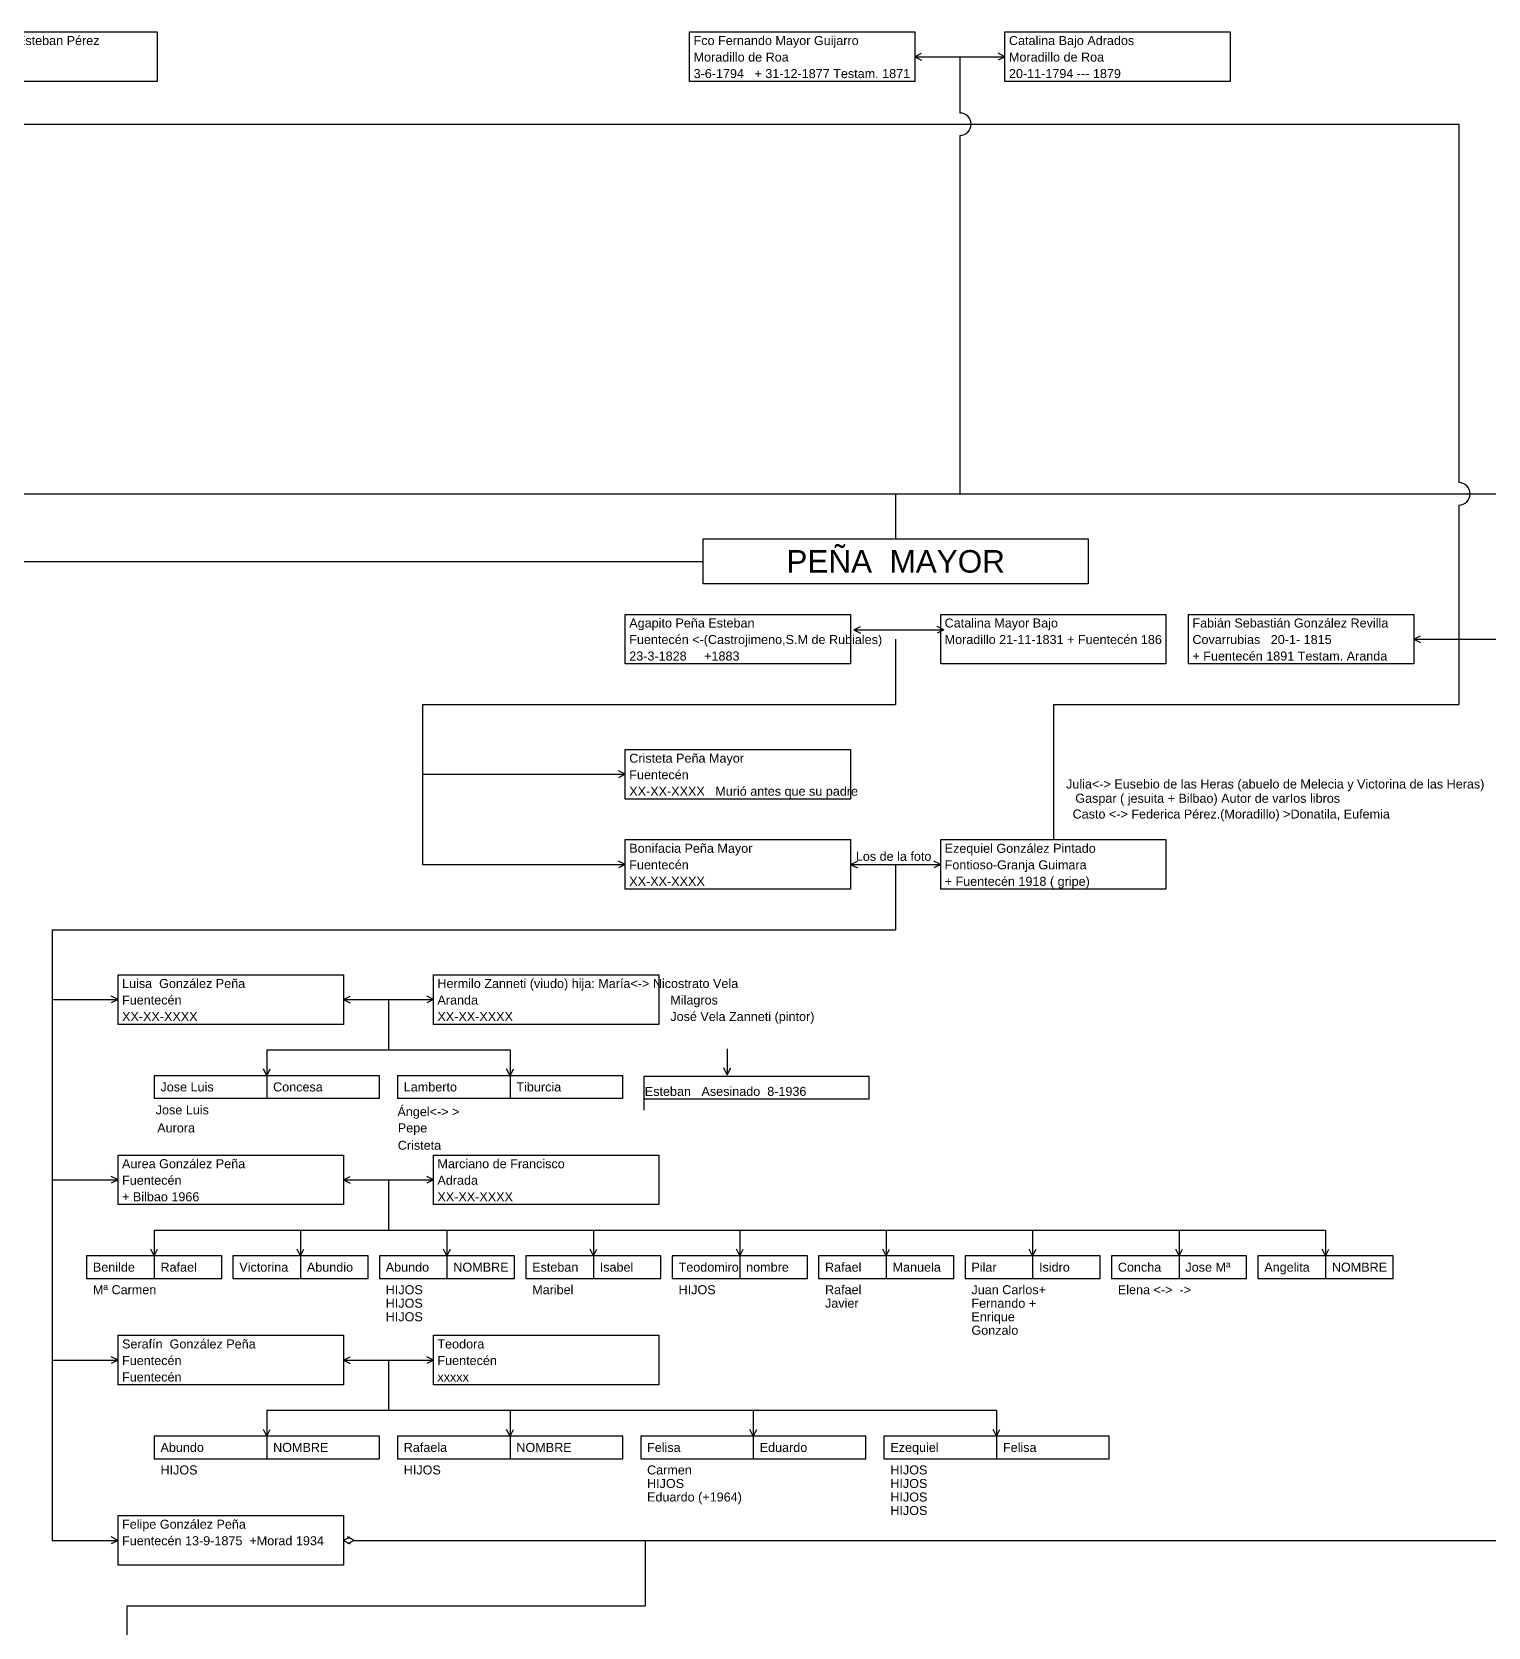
# Model space of a CAD drawing. Header units: millimetres. Extents: x -16844 to 23151, y -8543 to 4892.
# Drawn here: x 4360.5 to 4683.7, y 109.7 to 463.8 of the extents above; entities that cross this region are included whole.
import ezdxf
from ezdxf.enums import TextEntityAlignment as Align

# ---------------------------------------------------------------- set-up
doc = ezdxf.new("R2010")
doc.units = ezdxf.units.MM
doc.styles.add('Arial', font='arial.ttf', dxfattribs={"height": 0.01})

# ---------------------------------------------------------------- blocks, each defined once
blk = doc.blocks.new('Casilla individual')
at = {"color": 0}
blk.add_lwpolyline([(0, 11), (50, 11), (50, 0), (0, 0)], close=True, dxfattribs=at)
at = {"color": 0, "style": 'Arial'}
for tag, p in [('NOMBRE', (0.88, 8.08)), ('LUGAR_NACIMIENTO', (0.88, 4.42)), ('FECHA', (0.88, 0.75))]:
    blk.add_attdef(tag, p, '', height=2, dxfattribs=at)
blk = doc.blocks.new('Flecha')
for q in [(1.5, 0.75), (1.5, -0.75)]:
    blk.add_line((0, 0), q)
blk = doc.blocks.new('Hermanos')
at = {"style": 'Arial'}
blk.add_attdef('NOMBRE', (0, 0), '', height=2, dxfattribs=at)

msp = doc.modelspace()

# ---------------------------------------------------------------- linework, layer by layer
at = {"color": 5}
for q in [(4552.25, 314.5), (4447.25, 279)]:
    msp.add_line((4447.25, 314.5), q, dxfattribs=at)
at = {"color": 3}
for p, q in [((4587.25, 314.5), (4677.25, 314.5)), ((4587.25, 314.5), (4587.25, 284.5)), ((4365.04, 264.5), (4552.25, 264.5)), ((4381.63, 114.5), (4496.63, 114.5)), ((4381.63, 114.5), (4381.63, -249.54))]:
    msp.add_line(p, q, dxfattribs=at)
for p, q in [((4412.66, 237.86), (4466.66, 237.86)), ((4412.66, 232.12), (4412.66, 227.12)), ((4466.66, 232.12), (4466.66, 227.12)), ((4496.38, 226.97), (4496.38, 224.47)), ((4387.66, 197.86), (4647.66, 197.86)), ((4387.66, 192.12), (4387.66, 187.12)), ((4420.16, 192.12), (4420.16, 187.12)), ((4452.66, 192.12), (4452.66, 187.12)), ((4485.16, 192.12), (4485.16, 187.12)), ((4517.66, 192.12), (4517.66, 187.12)), ((4550.16, 192.12), (4550.16, 187.12)), ((4582.66, 192.12), (4582.66, 187.12)), ((4615.16, 192.12), (4615.16, 187.12)), ((4647.66, 192.12), (4647.66, 187.12)), ((4412.66, 157.86), (4574.66, 157.86)), ((4412.66, 152.12), (4412.66, 147.12)), ((4466.66, 152.12), (4466.66, 147.12)), ((4520.66, 152.12), (4520.66, 147.12)), ((4574.66, 152.12), (4574.66, 147.12))]:
    msp.add_line(p, q)
for points in [[(3813.14, 458.26), (3813.14, 443.26), (4677.25, 443.26), (4677.25, 363.76)], [(4677.25, 358.76), (4677.25, 329)], [(4667.25, 329), (4687.25, 329)], [(4677.25, 329), (4677.25, 314.5)], [(4552.25, 279), (4552.25, 264.5)], [(4365.04, 264.5), (4365.04, 129), (4379.66, 129)], [(4365.04, 249), (4379.66, 249)], [(4365.04, 209), (4379.66, 209)], [(4365.04, 169), (4379.66, 169)], [(4496.63, 129), (4496.63, 114.5)]]:
    msp.add_lwpolyline(points, dxfattribs=at)
at = {"color": 1}
for points in [[(4556.52, 458.26), (4576.52, 458.26)], [(4566.52, 458.26), (4566.52, 445.76)], [(4566.52, 440.76), (4566.52, 361.26)], [(3672.06, 361.26), (5109.51, 361.26)], [(4552.25, 361.26), (4552.25, 351.26)]]:
    msp.add_lwpolyline(points, dxfattribs=at)
at = {"color": 5}
for points in [[(4328.32, 358.76), (4328.32, 346.26), (4509.52, 346.26)], [(4552.25, 329), (4552.25, 314.5)], [(4447.25, 299), (4492.25, 299)], [(4447.25, 279), (4492.25, 279)]]:
    msp.add_lwpolyline(points, dxfattribs=at)
for points in [[(4509.52, 351.26), (4594.97, 351.26), (4594.97, 341.26), (4509.52, 341.26)], [(4387.66, 227.12), (4437.66, 227.12), (4437.66, 232.12), (4387.66, 232.12)], [(4441.66, 227.12), (4491.66, 227.12), (4491.66, 232.12), (4441.66, 232.12)], [(4496.38, 226.97), (4546.38, 226.97), (4546.38, 231.97), (4496.38, 231.97)], [(4372.66, 187.12), (4402.66, 187.12), (4402.66, 192.12), (4372.66, 192.12)], [(4405.16, 187.12), (4435.16, 187.12), (4435.16, 192.12), (4405.16, 192.12)], [(4437.66, 187.12), (4467.66, 187.12), (4467.66, 192.12), (4437.66, 192.12)], [(4470.16, 187.12), (4500.16, 187.12), (4500.16, 192.12), (4470.16, 192.12)], [(4502.66, 187.12), (4532.66, 187.12), (4532.66, 192.12), (4502.66, 192.12)], [(4535.16, 187.12), (4565.16, 187.12), (4565.16, 192.12), (4535.16, 192.12)], [(4567.66, 187.12), (4597.66, 187.12), (4597.66, 192.12), (4567.66, 192.12)], [(4600.16, 187.12), (4630.16, 187.12), (4630.16, 192.12), (4600.16, 192.12)], [(4632.66, 187.12), (4662.66, 187.12), (4662.66, 192.12), (4632.66, 192.12)], [(4387.66, 147.12), (4437.66, 147.12), (4437.66, 152.12), (4387.66, 152.12)], [(4441.66, 147.12), (4491.66, 147.12), (4491.66, 152.12), (4441.66, 152.12)], [(4495.66, 147.12), (4545.66, 147.12), (4545.66, 152.12), (4495.66, 152.12)], [(4549.66, 147.12), (4599.66, 147.12), (4599.66, 152.12), (4549.66, 152.12)]]:
    msp.add_lwpolyline(points, close=True)
at = {"color": 7}
msp.add_lwpolyline([(4542.94, 331.08), (4562.94, 331.08)], dxfattribs=at)
for points in [[(4542.25, 279), (4562.25, 279)], [(4429.66, 249), (4449.66, 249)], [(4439.66, 249), (4439.66, 237.86)], [(4412.66, 237.86), (4412.66, 232.12)], [(4466.66, 237.86), (4466.66, 232.12)], [(4514.88, 238.07), (4514.88, 232.33)], [(4429.66, 209), (4449.66, 209)], [(4439.66, 209), (4439.66, 197.86)], [(4387.66, 197.86), (4387.66, 192.12)], [(4420.16, 197.86), (4420.16, 192.12)], [(4452.66, 197.86), (4452.66, 192.12)], [(4485.16, 197.86), (4485.16, 192.12)], [(4517.66, 197.86), (4517.66, 192.12)], [(4550.16, 197.86), (4550.16, 192.12)], [(4582.66, 197.86), (4582.66, 192.12)], [(4615.16, 197.86), (4615.16, 192.12)], [(4647.66, 197.86), (4647.66, 192.12)], [(4429.66, 169), (4449.66, 169)], [(4439.66, 169), (4439.66, 157.86)], [(4412.66, 157.86), (4412.66, 152.12)], [(4466.66, 157.86), (4466.66, 152.12)], [(4520.66, 157.86), (4520.66, 152.12)], [(4574.66, 157.86), (4574.66, 152.12)], [(4381.63, 114.5), (4381.63, 114.5)], [(4381.63, 114.5), (4381.63, 114.5)], [(4396.63, 114.5), (4396.63, 114.5)]]:
    msp.add_lwpolyline(points)
at = {"color": 30}
msp.add_lwpolyline([(4432.09, 129), (4687.18, 129)], dxfattribs=at)
at = {"color": 1}
msp.add_arc((4566.52, 443.26), 2.5, 270, 90, dxfattribs=at)
at = {"color": 3}
msp.add_arc((4677.25, 361.26), 2.5, 270, 90, dxfattribs=at)

# ---------------------------------------------------------------- block references
ref = msp.add_blockref('Casilla individual', (4338.32, 452.76))
ref.add_attrib('FECHA', '1800', (4339.2, 453.51), dxfattribs={"height": 2, "style": 'Arial'})
ref.add_attrib('LUGAR_NACIMIENTO', 'Fuentecén', (4339.2, 457.17), dxfattribs={"height": 2, "style": 'Arial'})
ref.add_attrib('NOMBRE', 'Maria Antonia Esteban Pérez', (4339.2, 460.84), dxfattribs={"height": 2, "style": 'Arial'})
ref = msp.add_blockref('Casilla individual', (4506.52, 452.76))
ref.add_attrib('FECHA', '3-6-1794   + 31-12-1877 Testam. 1871', (4507.4, 453.51), dxfattribs={"height": 2, "style": 'Arial'})
ref.add_attrib('LUGAR_NACIMIENTO', 'Moradillo de Roa', (4507.4, 457.17), dxfattribs={"height": 2, "style": 'Arial'})
ref.add_attrib('NOMBRE', 'Fco Fernando Mayor Guijarro', (4507.4, 460.84), dxfattribs={"height": 2, "style": 'Arial'})
ref = msp.add_blockref('Casilla individual', (4576.52, 452.76))
ref.add_attrib('FECHA', '20-11-1794 --- 1879', (4577.4, 453.51), dxfattribs={"height": 2, "style": 'Arial'})
ref.add_attrib('LUGAR_NACIMIENTO', 'Moradillo de Roa', (4577.4, 457.17), dxfattribs={"height": 2, "style": 'Arial'})
ref.add_attrib('NOMBRE', 'Catalina Bajo Adrados', (4577.4, 460.84), dxfattribs={"height": 2, "style": 'Arial'})
for p in [(4556.52, 458.26), (4542.94, 331.08), (4667.25, 329), (4542.25, 279), (4429.66, 249), (4429.66, 209), (4429.66, 169), (4429.66, 129)]:
    msp.add_blockref('Flecha', p)
for p, rotation in [((4576.52, 458.26), 180), ((4562.94, 331.08), 180), ((4492.25, 279), 180), ((4562.25, 279), 180), ((4379.66, 249), 180), ((4449.66, 249), 180), ((4514.88, 232.33), 89.99999999999999), ((4412.66, 232.12), 89.99999999999999), ((4466.66, 232.12), 89.99999999999999), ((4379.66, 209), 180), ((4449.66, 209), 180), ((4387.66, 192.12), 89.99999999999999), ((4420.16, 192.12), 89.99999999999999), ((4452.66, 192.12), 89.99999999999999), ((4485.16, 192.12), 89.99999999999999), ((4517.66, 192.12), 89.99999999999999), ((4550.16, 192.12), 89.99999999999999), ((4582.66, 192.12), 89.99999999999999), ((4615.16, 192.12), 89.99999999999999), ((4647.66, 192.12), 89.99999999999999), ((4379.66, 169), 180), ((4449.66, 169), 180), ((4412.66, 152.12), 89.99999999999999), ((4466.66, 152.12), 89.99999999999999), ((4520.66, 152.12), 89.99999999999999), ((4574.66, 152.12), 89.99999999999999), ((4379.66, 129), 180)]:
    msp.add_blockref('Flecha', p, dxfattribs=dict(rotation=rotation))
ref = msp.add_blockref('Casilla individual', (4492.25, 323.5))
ref.add_attrib('FECHA', '23-3-1828     +1883 ', (4493.12, 324.25), dxfattribs={"height": 2, "style": 'Arial'})
ref.add_attrib('LUGAR_NACIMIENTO', 'Fuentecén <-(Castrojimeno,S.M de Rubiales)', (4493.12, 327.91), dxfattribs={"height": 2, "style": 'Arial'})
ref.add_attrib('NOMBRE', 'Agapito Peña Esteban', (4493.12, 331.58), dxfattribs={"height": 2, "style": 'Arial'})
ref = msp.add_blockref('Casilla individual', (4562.25, 323.5))
ref.add_attrib('LUGAR_NACIMIENTO', 'Moradillo 21-11-1831 + Fuentecén 186', (4563.12, 327.91), dxfattribs={"height": 2, "style": 'Arial'})
ref.add_attrib('NOMBRE', 'Catalina Mayor Bajo', (4563.12, 331.58), dxfattribs={"color": 1, "height": 2, "style": 'Arial'})
ref = msp.add_blockref('Casilla individual', (4617.25, 323.5))
ref.add_attrib('FECHA', '+ Fuentecén 1891 Testam. Aranda', (4618.12, 324.25), dxfattribs={"height": 2, "style": 'Arial'})
ref.add_attrib('LUGAR_NACIMIENTO', 'Covarrubias   20-1- 1815', (4618.12, 327.91), dxfattribs={"height": 2, "style": 'Arial'})
ref.add_attrib('NOMBRE', 'Fabián Sebastián González Revilla', (4618.12, 331.58), dxfattribs={"height": 2, "style": 'Arial'})
at = {"color": 135}
ref = msp.add_blockref('Casilla individual', (4492.25, 293.5), dxfattribs=at)
ref.add_attrib('FECHA', 'XX-XX-XXXX   Murió antes que su padre', (4493.12, 294.25), dxfattribs={"height": 2, "style": 'Arial'})
ref.add_attrib('LUGAR_NACIMIENTO', 'Fuentecén', (4493.12, 297.91), dxfattribs={"height": 2, "style": 'Arial'})
ref.add_attrib('NOMBRE', 'Cristeta Peña Mayor', (4493.12, 301.58), dxfattribs={"height": 2, "style": 'Arial'})
at = {"color": 24, "rotation": 180}
msp.add_blockref('Flecha', (4492.25, 299), dxfattribs=at)
at = {"color": 135}
ref = msp.add_blockref('Casilla individual', (4492.25, 273.5), dxfattribs=at)
ref.add_attrib('FECHA', 'XX-XX-XXXX', (4493.12, 274.25), dxfattribs={"height": 2, "style": 'Arial'})
ref.add_attrib('LUGAR_NACIMIENTO', 'Fuentecén', (4493.12, 277.91), dxfattribs={"height": 2, "style": 'Arial'})
ref.add_attrib('NOMBRE', 'Bonifacia Peña Mayor', (4493.12, 281.58), dxfattribs={"color": 5, "height": 2, "style": 'Arial'})
at = {"color": 24, "lineweight": -3}
ref = msp.add_blockref('Casilla individual', (4562.25, 273.5), dxfattribs=at)
ref.add_attrib('FECHA', '+ Fuentecén 1918 ( gripe)', (4563.12, 274.25), dxfattribs={"height": 2, "style": 'Arial'})
ref.add_attrib('LUGAR_NACIMIENTO', 'Fontioso-Granja Guimara  ', (4563.12, 277.91), dxfattribs={"height": 2, "style": 'Arial'})
ref.add_attrib('NOMBRE', 'Ezequiel González Pintado', (4563.12, 281.58), dxfattribs={"color": 3, "height": 2, "style": 'Arial'})
ref = msp.add_blockref('Casilla individual', (4379.66, 243.5))
ref.add_attrib('FECHA', 'XX-XX-XXXX', (4380.54, 244.25), dxfattribs={"height": 2, "style": 'Arial'})
ref.add_attrib('LUGAR_NACIMIENTO', 'Fuentecén', (4380.54, 247.91), dxfattribs={"height": 2, "style": 'Arial'})
ref.add_attrib('NOMBRE', 'Luisa  González Peña', (4380.54, 251.58), dxfattribs={"height": 2, "style": 'Arial'})
ref = msp.add_blockref('Casilla individual', (4449.66, 243.5), dxfattribs=at)
ref.add_attrib('FECHA', 'XX-XX-XXXX                                             José Vela Zanneti (pintor)', (4450.54, 244.25), dxfattribs={"height": 2, "style": 'Arial'})
ref.add_attrib('LUGAR_NACIMIENTO', 'Aranda                                                       Milagros', (4450.54, 247.91), dxfattribs={"height": 2, "style": 'Arial'})
ref.add_attrib('NOMBRE', 'Hermilo Zanneti (viudo) hija: María<-> Nicostrato Vela', (4450.54, 251.58), dxfattribs={"height": 2, "style": 'Arial'})
for p, values in [((4388.35, 219.53), {'NOMBRE': 'Aurora                                                          Pepe'}), ((4381.98, 215.68), {'NOMBRE': '                                                                             Cristeta'})]:
    msp.add_blockref('Hermanos', p).add_auto_attribs(values)
ref = msp.add_blockref('Casilla individual', (4379.66, 203.5))
ref.add_attrib('FECHA', '+ Bilbao 1966', (4380.54, 204.25), dxfattribs={"height": 2, "style": 'Arial'})
ref.add_attrib('LUGAR_NACIMIENTO', 'Fuentecén', (4380.54, 207.91), dxfattribs={"height": 2, "style": 'Arial'})
ref.add_attrib('NOMBRE', 'Aurea González Peña', (4380.54, 211.58), dxfattribs={"height": 2, "style": 'Arial'})
ref = msp.add_blockref('Casilla individual', (4449.66, 203.5), dxfattribs=at)
ref.add_attrib('FECHA', 'XX-XX-XXXX', (4450.54, 204.25), dxfattribs={"height": 2, "style": 'Arial'})
ref.add_attrib('LUGAR_NACIMIENTO', 'Adrada', (4450.54, 207.91), dxfattribs={"height": 2, "style": 'Arial'})
ref.add_attrib('NOMBRE', 'Marciano de Francisco', (4450.54, 211.58), dxfattribs={"height": 2, "style": 'Arial'})
ref = msp.add_blockref('Casilla individual', (4379.66, 163.5))
ref.add_attrib('FECHA', 'Fuentecén', (4380.54, 164.25), dxfattribs={"height": 2, "style": 'Arial'})
ref.add_attrib('LUGAR_NACIMIENTO', 'Fuentecén', (4380.54, 167.91), dxfattribs={"height": 2, "style": 'Arial'})
ref.add_attrib('NOMBRE', 'Serafín  González Peña', (4380.54, 171.58), dxfattribs={"height": 2, "style": 'Arial'})
ref = msp.add_blockref('Casilla individual', (4449.66, 163.5), dxfattribs=at)
ref.add_attrib('FECHA', 'xxxxx', (4450.54, 164.25), dxfattribs={"height": 2, "style": 'Arial'})
ref.add_attrib('LUGAR_NACIMIENTO', 'Fuentecén', (4450.54, 167.91), dxfattribs={"height": 2, "style": 'Arial'})
ref.add_attrib('NOMBRE', 'Teodora', (4450.54, 171.58), dxfattribs={"height": 2, "style": 'Arial'})
ref = msp.add_blockref('Casilla individual', (4379.66, 123.5))
ref.add_attrib('LUGAR_NACIMIENTO', 'Fuentecén 13-9-1875  +Morad 1934', (4380.54, 127.91), dxfattribs={"height": 2, "style": 'Arial'})
ref.add_attrib('NOMBRE', 'Felipe González Peña', (4380.54, 131.58), dxfattribs={"height": 2, "style": 'Arial'})
at = {"color": 30, "rotation": 180}
msp.add_blockref('Flecha', (4432.09, 129), dxfattribs=at)

# ---------------------------------------------------------------- texts
at = {"color": 1, "style": 'Arial'}
msp.add_text('PEÑA  MAYOR', height=5, dxfattribs=at).set_placement((4552.25, 346.26), align=Align.MIDDLE_CENTER)
at = {"style": 'Arial'}
for s, p in [('                                                                                                     Julia<-> Eusebio de las Heras (abuelo de Melecia y Victorina de las Heras)', (4597.3, 296.85)), ('                                           Gaspar ( jesuita + Bilbao) Autor de varIos libros', (4604.82, 293.68)), ('                                                                  Casto <-> Federica Pérez.(Moradillo) >Donatila, Eufemia', (4601.12, 290.19)), ('     Jose Luis', (4391.98, 224.53))]:
    msp.add_text(s, height=2, dxfattribs=at).set_placement(p, align=Align.MIDDLE_CENTER)
msp.add_text('      Los de la foto ', height=2, dxfattribs=at).set_placement((4538.75, 279.8))
for s, p in [('Jose Luis', (4389.07, 229.62)), ('Concesa', (4414.07, 229.62)), ('Lamberto', (4443.07, 229.62)), ('Tiburcia', (4468.07, 229.62)), ('Esteban   Asesinado  8-1936 ', (4496.57, 228.64)), ('Ángel<-> > ', (4441.66, 224.14)), ('Benilde', (4374.07, 189.62)), ('Rafael', (4389.07, 189.62)), ('Victorina', (4406.57, 189.62)), ('Abundio', (4421.57, 189.62)), ('Abundo', (4439.07, 189.62)), ('NOMBRE', (4454.07, 189.62)), ('Esteban', (4471.57, 189.62)), ('Isabel', (4486.57, 189.62)), ('Teodomiro', (4504.07, 189.62)), ('nombre', (4519.07, 189.62)), ('Rafael', (4536.57, 189.62)), ('Manuela', (4551.57, 189.62)), ('Pilar', (4569.07, 189.62)), ('Isidro', (4584.07, 189.62)), ('Concha', (4601.57, 189.62)), ('Jose Mª', (4616.57, 189.62)), ('Angelita', (4634.07, 189.62)), ('NOMBRE', (4649.07, 189.62)), ('Mª Carmen', (4374.07, 184.62)), ('HIJOS', (4439.07, 184.62)), ('Maribel', (4471.57, 184.62)), ('HIJOS', (4504.07, 184.62)), ('Rafael', (4536.57, 184.62)), ('Juan Carlos+', (4569.07, 184.62)), ('Elena <->  ->', (4601.57, 184.62)), ('HIJOS', (4439.07, 181.62)), ('Javier', (4536.57, 181.62)), ('Fernando +', (4569.07, 181.62)), ('HIJOS', (4439.07, 178.62)), ('Enrique', (4569.07, 178.62)), ('Gonzalo', (4569.07, 175.62)), ('Abundo', (4389.07, 149.62)), ('NOMBRE', (4414.07, 149.62)), ('Rafaela', (4443.07, 149.62)), ('NOMBRE', (4468.07, 149.62)), ('Felisa', (4497.07, 149.62)), ('Eduardo', (4522.07, 149.62)), ('Ezequiel', (4551.07, 149.62)), ('Felisa', (4576.07, 149.62)), ('HIJOS', (4389.07, 144.62)), ('HIJOS', (4443.07, 144.62)), ('Carmen', (4497.07, 144.62)), ('HIJOS', (4551.07, 144.62)), ('HIJOS', (4497.07, 141.62)), ('HIJOS', (4551.07, 141.62)), ('Eduardo (+1964)', (4497.07, 138.62)), ('HIJOS', (4551.07, 138.62)), ('HIJOS', (4551.07, 135.62))]:
    msp.add_text(s, height=2, dxfattribs=at).set_placement(p, align=Align.MIDDLE_LEFT)

doc.saveas('drawing.dxf')
